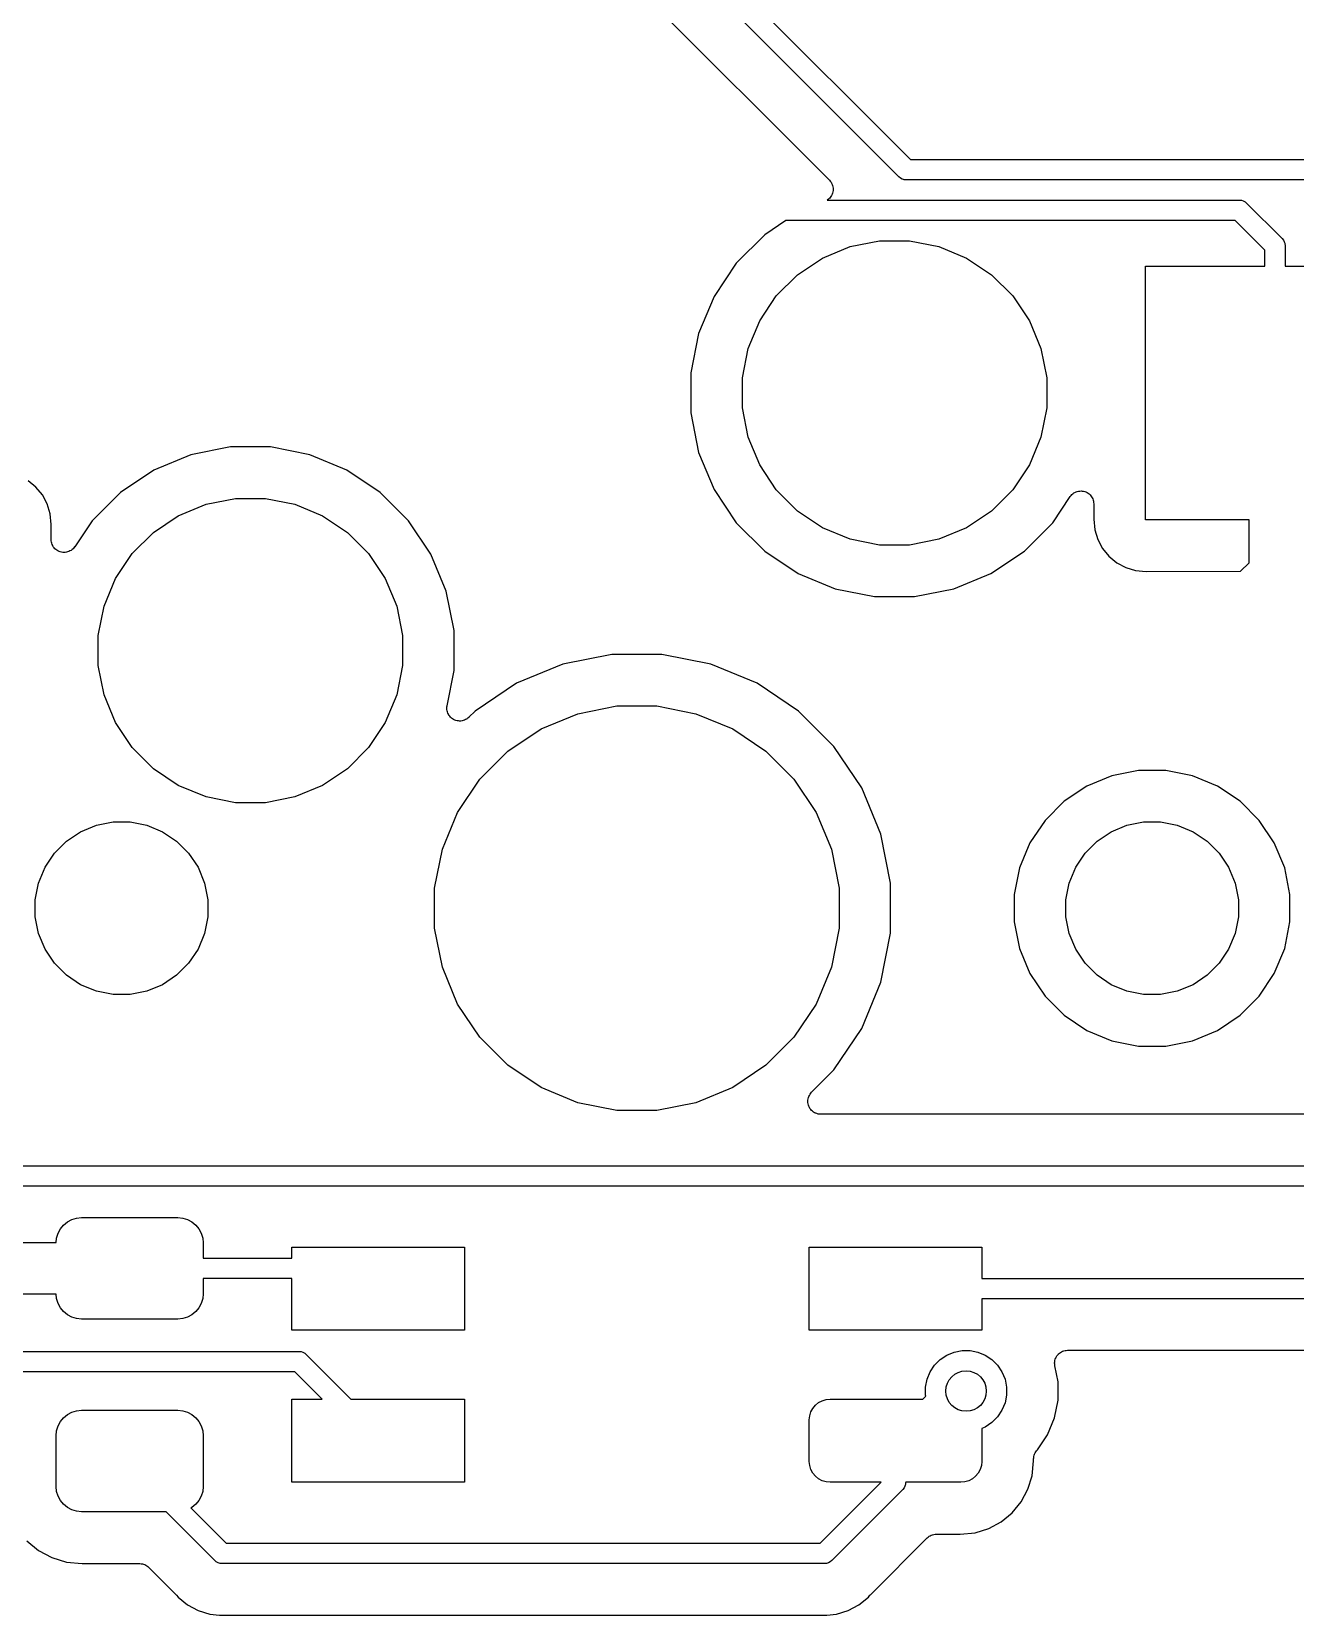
# Model space of a CAD drawing. Extents: x 2.15 to 10.02, y -5.18 to -1.32.
# Drawn here: x 5.997 to 6.487, y -3.753 to -3.139 of the extents above; entities that cross this region are included whole.
import ezdxf

# ---------------------------------------------------------------- set-up
doc = ezdxf.new("R2010")
doc.units = 0
doc.header["$MEASUREMENT"] = 0
doc.layers.add('BLACK', color=7, linetype='CONTINUOUS')

msp = doc.modelspace()

# ---------------------------------------------------------------- linework, layer by layer
at = {"layer": 'BLACK', "linetype": 'CONTINUOUS'}
for p, q in [((6.02776, -2.87809), (6.33785, -3.18819)), ((6.3333, -3.19477), (6.02219, -2.88366)), ((6.01753, -2.90729), (6.30641, -3.19616)), ((6.33785, -3.18819), (6.65532, -3.18819)), ((6.30641, -3.19616), (6.30644, -3.19619)), ((6.30644, -3.19619), (6.30644, -3.19619)), ((6.30644, -3.19619), (6.30644, -3.19619)), ((6.30644, -3.19619), (6.30645, -3.19621)), ((6.30645, -3.19621), (6.30675, -3.19658)), ((6.33342, -3.19492), (6.3333, -3.19477)), ((6.33402, -3.19541), (6.33342, -3.19492)), ((6.33471, -3.19578), (6.33402, -3.19541)), ((6.33522, -3.19594), (6.33471, -3.19578)), ((6.33545, -3.19601), (6.33522, -3.19594)), ((6.33552, -3.19601), (6.33545, -3.19601)), ((6.33603, -3.19606), (6.33552, -3.19601)), ((6.33622, -3.19608), (6.33603, -3.19606)), ((6.33603, -3.19606), (6.33603, -3.19606)), ((6.33641, -3.19606), (6.33622, -3.19608)), ((6.65388, -3.19606), (6.33641, -3.19606)), ((6.30675, -3.19658), (6.30705, -3.19695)), ((6.30725, -3.20206), (6.30702, -3.20249)), ((6.30705, -3.19695), (6.30706, -3.19697)), ((6.30706, -3.19697), (6.30706, -3.19698)), ((6.30706, -3.19698), (6.30728, -3.19739)), ((6.30747, -3.20165), (6.30725, -3.20206)), ((6.30728, -3.19739), (6.3075, -3.19782)), ((6.30748, -3.20164), (6.30747, -3.20165)), ((6.30762, -3.20117), (6.30748, -3.20163)), ((6.30748, -3.20163), (6.30748, -3.20164)), ((6.3075, -3.19782), (6.30751, -3.19783)), ((6.30751, -3.19783), (6.30751, -3.19784)), ((6.30751, -3.19784), (6.30764, -3.19829)), ((6.30776, -3.20072), (6.30762, -3.20117)), ((6.30764, -3.19829), (6.30778, -3.19875)), ((6.30777, -3.20071), (6.30776, -3.20072)), ((6.30782, -3.20021), (6.30777, -3.2007)), ((6.30777, -3.2007), (6.30777, -3.20071)), ((6.30778, -3.19875), (6.30778, -3.19877)), ((6.30778, -3.19877), (6.30778, -3.19878)), ((6.30778, -3.19878), (6.30783, -3.19924)), ((6.30787, -3.19975), (6.30782, -3.20021)), ((6.30783, -3.19924), (6.30787, -3.19972)), ((6.30787, -3.19972), (6.30787, -3.19974)), ((6.30787, -3.19974), (6.30787, -3.19975)), ((6.30562, -3.20387), (6.3055, -3.20394)), ((6.3055, -3.20394), (6.46536, -3.20394)), ((6.30563, -3.20386), (6.30562, -3.20387)), ((6.30564, -3.20386), (6.30563, -3.20386)), ((6.30602, -3.20355), (6.30564, -3.20386)), ((6.30638, -3.20326), (6.30602, -3.20355)), ((6.30639, -3.20325), (6.30638, -3.20326)), ((6.3064, -3.20324), (6.30639, -3.20325)), ((6.30671, -3.20287), (6.3064, -3.20324)), ((6.30701, -3.20251), (6.30671, -3.20287)), ((6.30702, -3.20249), (6.30701, -3.2025)), ((6.30701, -3.2025), (6.30701, -3.20251)), ((6.46536, -3.20394), (6.46555, -3.20392)), ((6.46555, -3.20392), (6.46574, -3.20394)), ((6.46574, -3.20394), (6.46574, -3.20394)), ((6.46574, -3.20394), (6.46632, -3.20399)), ((6.46632, -3.20399), (6.46707, -3.20422)), ((6.46707, -3.20422), (6.46775, -3.20458)), ((6.46775, -3.20458), (6.46835, -3.20508)), ((6.46835, -3.20508), (6.46847, -3.20523)), ((6.46847, -3.20523), (6.48198, -3.21873)), ((6.28956, -3.21181), (6.2813, -3.21733)), ((6.46392, -3.21181), (6.28956, -3.21181)), ((6.47539, -3.22328), (6.46392, -3.21181)), ((6.2813, -3.21733), (6.27029, -3.22835)), ((6.31447, -3.22195), (6.32588, -3.21969)), ((6.32588, -3.21969), (6.33751, -3.21969)), ((6.33751, -3.21969), (6.34892, -3.22195)), ((6.48198, -3.21873), (6.48213, -3.21886)), ((6.48213, -3.21886), (6.48262, -3.21946)), ((6.48262, -3.21946), (6.48299, -3.22014)), ((6.48299, -3.22014), (6.48313, -3.22061)), ((6.48313, -3.22061), (6.4832, -3.22084)), ((6.29405, -3.23287), (6.30372, -3.22641)), ((6.30372, -3.22641), (6.31447, -3.22195)), ((6.34892, -3.22195), (6.35967, -3.22641)), ((6.35967, -3.22641), (6.36934, -3.23287)), ((6.47539, -3.22953), (6.47539, -3.22328)), ((6.4832, -3.22084), (6.48321, -3.22088)), ((6.48321, -3.22088), (6.48327, -3.22146)), ((6.48327, -3.22146), (6.48327, -3.22146)), ((6.48327, -3.22146), (6.48329, -3.22165)), ((6.48329, -3.22165), (6.48327, -3.22185)), ((6.48327, -3.22185), (6.48327, -3.22953)), ((6.27029, -3.22835), (6.26164, -3.24129)), ((6.28582, -3.24109), (6.29405, -3.23287)), ((6.36934, -3.23287), (6.37756, -3.24109)), ((6.42913, -3.32795), (6.42913, -3.22953)), ((6.42913, -3.22953), (6.47539, -3.22953)), ((6.48327, -3.22953), (6.52953, -3.22953)), ((6.26164, -3.24129), (6.25568, -3.25568)), ((6.27936, -3.25077), (6.28582, -3.24109)), ((6.37756, -3.24109), (6.38403, -3.25077)), ((6.27491, -3.26151), (6.27936, -3.25077)), ((6.38403, -3.25077), (6.38848, -3.26151)), ((6.25568, -3.25568), (6.25264, -3.27095)), ((6.27264, -3.27292), (6.27491, -3.26151)), ((6.38848, -3.26151), (6.39075, -3.27292)), ((6.25264, -3.27095), (6.25264, -3.28653)), ((6.27264, -3.28456), (6.27264, -3.27292)), ((6.39075, -3.27292), (6.39075, -3.28456)), ((6.25264, -3.28653), (6.25568, -3.3018)), ((6.27491, -3.29597), (6.27264, -3.28456)), ((6.39075, -3.28456), (6.38848, -3.29597)), ((6.07391, -3.29969), (6.05863, -3.30272)), ((6.08948, -3.29969), (6.07391, -3.29969)), ((6.10475, -3.30272), (6.08948, -3.29969)), ((6.27936, -3.30671), (6.27491, -3.29597)), ((6.38848, -3.29597), (6.38403, -3.30671)), ((6.05863, -3.30272), (6.04425, -3.30868)), ((6.11914, -3.30868), (6.10475, -3.30272)), ((6.25568, -3.3018), (6.26164, -3.31619)), ((6.28582, -3.31639), (6.27936, -3.30671)), ((6.38403, -3.30671), (6.37756, -3.31639)), ((5.99846, -3.31532), (5.99542, -3.31282)), ((6.04425, -3.30868), (6.0313, -3.31733)), ((6.13209, -3.31733), (6.11914, -3.30868)), ((6.00096, -3.31836), (5.99846, -3.31532)), ((6.00282, -3.32184), (6.00096, -3.31836)), ((6.0313, -3.31733), (6.02029, -3.32835)), ((6.1431, -3.32835), (6.13209, -3.31733)), ((6.26164, -3.31619), (6.27029, -3.32913)), ((6.29405, -3.32461), (6.28582, -3.31639)), ((6.37756, -3.31639), (6.36934, -3.32461)), ((6.3931, -3.32913), (6.39988, -3.31899)), ((6.39988, -3.31899), (6.39991, -3.31894)), ((6.39991, -3.31894), (6.39992, -3.31893)), ((6.39992, -3.31893), (6.40023, -3.31856)), ((6.39992, -3.31893), (6.39992, -3.31893)), ((6.40023, -3.31856), (6.40054, -3.31819)), ((6.40054, -3.31819), (6.40054, -3.31819)), ((6.40054, -3.31819), (6.40055, -3.31819)), ((6.40055, -3.31819), (6.40095, -3.31787)), ((6.40095, -3.31787), (6.40131, -3.31758)), ((6.40131, -3.31758), (6.40173, -3.31736)), ((6.40131, -3.31758), (6.40131, -3.31758)), ((6.40131, -3.31758), (6.40131, -3.31758)), ((6.40173, -3.31736), (6.40217, -3.31713)), ((6.40217, -3.31713), (6.40262, -3.317)), ((6.40217, -3.31713), (6.40217, -3.31713)), ((6.40217, -3.31713), (6.40217, -3.31713)), ((6.40262, -3.317), (6.40311, -3.31686)), ((6.40311, -3.31686), (6.40358, -3.31682)), ((6.40311, -3.31686), (6.40311, -3.31686)), ((6.40311, -3.31686), (6.40311, -3.31686)), ((6.40358, -3.31682), (6.40408, -3.31677)), ((6.40408, -3.31677), (6.40408, -3.31677)), ((6.40408, -3.31677), (6.40408, -3.31677)), ((6.40408, -3.31677), (6.40455, -3.31682)), ((6.40455, -3.31682), (6.40505, -3.31688)), ((6.40505, -3.31688), (6.40505, -3.31688)), ((6.40505, -3.31688), (6.40505, -3.31688)), ((6.40505, -3.31688), (6.40555, -3.31703)), ((6.40555, -3.31703), (6.40598, -3.31717)), ((6.40598, -3.31717), (6.40598, -3.31717)), ((6.40598, -3.31717), (6.40598, -3.31717)), ((6.40598, -3.31717), (6.40643, -3.31741)), ((6.40643, -3.31741), (6.40684, -3.31763)), ((6.40684, -3.31763), (6.40684, -3.31763)), ((6.40684, -3.31763), (6.40684, -3.31764)), ((6.40684, -3.31764), (6.40723, -3.31796)), ((6.40723, -3.31796), (6.40759, -3.31826)), ((6.40759, -3.31826), (6.40759, -3.31826)), ((6.40759, -3.31826), (6.40759, -3.31826)), ((6.40759, -3.31826), (6.40788, -3.31862)), ((6.40788, -3.31862), (6.4082, -3.31902)), ((6.4082, -3.31902), (6.40821, -3.31902)), ((6.40821, -3.31902), (6.40821, -3.31902)), ((6.40821, -3.31902), (6.40842, -3.31941)), ((6.00396, -3.32561), (6.00282, -3.32184)), ((6.05372, -3.32641), (6.06447, -3.32195)), ((6.06447, -3.32195), (6.07588, -3.31969)), ((6.07588, -3.31969), (6.08751, -3.31969)), ((6.08751, -3.31969), (6.09892, -3.32195)), ((6.09892, -3.32195), (6.10967, -3.32641)), ((6.30372, -3.33107), (6.29405, -3.32461)), ((6.36934, -3.32461), (6.35967, -3.33107)), ((6.40842, -3.31941), (6.40866, -3.31988)), ((6.40866, -3.31988), (6.40866, -3.31988)), ((6.40866, -3.31988), (6.40866, -3.31988)), ((6.40866, -3.31988), (6.4088, -3.32035)), ((6.4088, -3.32035), (6.40894, -3.32081)), ((6.40894, -3.32081), (6.40894, -3.32081)), ((6.40894, -3.32081), (6.40894, -3.32082)), ((6.40894, -3.32082), (6.40898, -3.32127)), ((6.40898, -3.32127), (6.40903, -3.32178)), ((6.40903, -3.32179), (6.40901, -3.32771)), ((6.40903, -3.32178), (6.40903, -3.32179)), ((6.40903, -3.32179), (6.40903, -3.32179)), ((6.00437, -3.32977), (6.00396, -3.32561)), ((6.00437, -3.33568), (6.00437, -3.32977)), ((6.02029, -3.32835), (6.01353, -3.33846)), ((6.04405, -3.33287), (6.05372, -3.32641)), ((6.10967, -3.32641), (6.11934, -3.33287)), ((6.15175, -3.34129), (6.1431, -3.32835)), ((6.27029, -3.32913), (6.2813, -3.34015)), ((6.31447, -3.33553), (6.30372, -3.33107)), ((6.35967, -3.33107), (6.34892, -3.33553)), ((6.38209, -3.34015), (6.3931, -3.32913)), ((6.40901, -3.32771), (6.40942, -3.33187)), ((6.46933, -3.32795), (6.42913, -3.32795)), ((6.46933, -3.34463), (6.46933, -3.32795)), ((6.00442, -3.33616), (6.00437, -3.33568)), ((6.00447, -3.33664), (6.00442, -3.33616)), ((6.00447, -3.33665), (6.00447, -3.33664)), ((6.00447, -3.33664), (6.00447, -3.33664)), ((6.00461, -3.33711), (6.00447, -3.33665)), ((6.00475, -3.33757), (6.00461, -3.33711)), ((6.00475, -3.33758), (6.00475, -3.33757)), ((6.00498, -3.33801), (6.00475, -3.33758)), ((6.00475, -3.33758), (6.00475, -3.33758)), ((6.03582, -3.34109), (6.04405, -3.33287)), ((6.11934, -3.33287), (6.12756, -3.34109)), ((6.32588, -3.3378), (6.31447, -3.33553)), ((6.34892, -3.33553), (6.33751, -3.3378)), ((6.40942, -3.33187), (6.41057, -3.33564)), ((6.41057, -3.33564), (6.41242, -3.33912)), ((6.0052, -3.33844), (6.00498, -3.33801)), ((6.00521, -3.33844), (6.0052, -3.33844)), ((6.00521, -3.33845), (6.00521, -3.33844)), ((6.00552, -3.33882), (6.00521, -3.33845)), ((6.00582, -3.33919), (6.00552, -3.33882)), ((6.00582, -3.3392), (6.00582, -3.33919)), ((6.00583, -3.3392), (6.00582, -3.3392)), ((6.0062, -3.33951), (6.00583, -3.3392)), ((6.00657, -3.33982), (6.0062, -3.33951)), ((6.00658, -3.33982), (6.00657, -3.33982)), ((6.00657, -3.33982), (6.00657, -3.33982)), ((6.007, -3.34006), (6.00658, -3.33982)), ((6.00742, -3.34028), (6.007, -3.34006)), ((6.00743, -3.34029), (6.00742, -3.34028)), ((6.00744, -3.34029), (6.00743, -3.34029)), ((6.00791, -3.34043), (6.00744, -3.34029)), ((6.00835, -3.34057), (6.00791, -3.34043)), ((6.00836, -3.34058), (6.00835, -3.34057)), ((6.00837, -3.34058), (6.00836, -3.34058)), ((6.00885, -3.34063), (6.00837, -3.34058)), ((6.00932, -3.34068), (6.00885, -3.34063)), ((6.00933, -3.34068), (6.00932, -3.34068)), ((6.00934, -3.34068), (6.00933, -3.34068)), ((6.00982, -3.34064), (6.00934, -3.34068)), ((6.0103, -3.34059), (6.00982, -3.34064)), ((6.01031, -3.34059), (6.0103, -3.34059)), ((6.0103, -3.34059), (6.0103, -3.34059)), ((6.01077, -3.34045), (6.01031, -3.34059)), ((6.01123, -3.34032), (6.01077, -3.34045)), ((6.01124, -3.34032), (6.01123, -3.34032)), ((6.01125, -3.34032), (6.01124, -3.34032)), ((6.01167, -3.34009), (6.01125, -3.34032)), ((6.0121, -3.33987), (6.01167, -3.34009)), ((6.01211, -3.33986), (6.0121, -3.33987)), ((6.0121, -3.33987), (6.0121, -3.33987)), ((6.01248, -3.33957), (6.01211, -3.33986)), ((6.01286, -3.33926), (6.01248, -3.33957)), ((6.01287, -3.33926), (6.01286, -3.33926)), ((6.01317, -3.33889), (6.01287, -3.33925)), ((6.01287, -3.33925), (6.01287, -3.33926)), ((6.01349, -3.33852), (6.01317, -3.33889)), ((6.0135, -3.3385), (6.01349, -3.33852)), ((6.01353, -3.33846), (6.0135, -3.3385)), ((6.0135, -3.3385), (6.0135, -3.3385)), ((6.0135, -3.3385), (6.0135, -3.3385)), ((6.02936, -3.35077), (6.03582, -3.34109)), ((6.12756, -3.34109), (6.13403, -3.35077)), ((6.15771, -3.35568), (6.15175, -3.34129)), ((6.2813, -3.34015), (6.29425, -3.3488)), ((6.33751, -3.3378), (6.32588, -3.3378)), ((6.36914, -3.3488), (6.38209, -3.34015)), ((6.41242, -3.33912), (6.41492, -3.34216)), ((6.41492, -3.34216), (6.41797, -3.34466)), ((6.29425, -3.3488), (6.30863, -3.35476)), ((6.35475, -3.35476), (6.36914, -3.3488)), ((6.41797, -3.34466), (6.42144, -3.34652)), ((6.42144, -3.34652), (6.42521, -3.34766)), ((6.42521, -3.34766), (6.42937, -3.34807)), ((6.42937, -3.34807), (6.466, -3.34796)), ((6.466, -3.34796), (6.46933, -3.34463)), ((6.02491, -3.36151), (6.02936, -3.35077)), ((6.13403, -3.35077), (6.13848, -3.36151)), ((6.16075, -3.37095), (6.15771, -3.35568)), ((6.30863, -3.35476), (6.32391, -3.3578)), ((6.33948, -3.3578), (6.35475, -3.35476)), ((6.02264, -3.37292), (6.02491, -3.36151)), ((6.13848, -3.36151), (6.14075, -3.37292)), ((6.32391, -3.3578), (6.33948, -3.3578)), ((6.02264, -3.38456), (6.02264, -3.37292)), ((6.14075, -3.37292), (6.14075, -3.38456)), ((6.16075, -3.38653), (6.16075, -3.37095)), ((6.22199, -3.38024), (6.20296, -3.38403)), ((6.24139, -3.38024), (6.22199, -3.38024)), ((6.26042, -3.38403), (6.24139, -3.38024)), ((6.02491, -3.39597), (6.02264, -3.38456)), ((6.14075, -3.38456), (6.13848, -3.39597)), ((6.15804, -3.40014), (6.16075, -3.38653)), ((6.20296, -3.38403), (6.18504, -3.39145)), ((6.27835, -3.39145), (6.26042, -3.38403)), ((6.18504, -3.39145), (6.1689, -3.40223)), ((6.29448, -3.40223), (6.27835, -3.39145)), ((6.02936, -3.40671), (6.02491, -3.39597)), ((6.13848, -3.39597), (6.13403, -3.40671)), ((6.15794, -3.4011), (6.15799, -3.40062)), ((6.15794, -3.40111), (6.15794, -3.4011)), ((6.15799, -3.40159), (6.15794, -3.40111)), ((6.15794, -3.40111), (6.15794, -3.40111)), ((6.15799, -3.40062), (6.15804, -3.40014)), ((6.15804, -3.40207), (6.15799, -3.40159)), ((6.15804, -3.40208), (6.15804, -3.40207)), ((6.15804, -3.40209), (6.15804, -3.40208)), ((6.15818, -3.40255), (6.15804, -3.40209)), ((6.15831, -3.40301), (6.15818, -3.40255)), ((6.15832, -3.40301), (6.15831, -3.40301)), ((6.15832, -3.40302), (6.15832, -3.40301)), ((6.15855, -3.40345), (6.15832, -3.40302)), ((6.15877, -3.40387), (6.15855, -3.40345)), ((6.15877, -3.40388), (6.15877, -3.40387)), ((6.15878, -3.40388), (6.15877, -3.40388)), ((6.15908, -3.40425), (6.15878, -3.40388)), ((6.15938, -3.40463), (6.15908, -3.40425)), ((6.15939, -3.40463), (6.15938, -3.40463)), ((6.15939, -3.40464), (6.15939, -3.40463)), ((6.15976, -3.40494), (6.15939, -3.40464)), ((6.16013, -3.40525), (6.15976, -3.40494)), ((6.16605, -3.405), (6.16568, -3.4053)), ((6.16643, -3.4047), (6.16605, -3.405)), ((6.16644, -3.40469), (6.16643, -3.4047)), ((6.16648, -3.40465), (6.16644, -3.40469)), ((6.16644, -3.40469), (6.16644, -3.40469)), ((6.16644, -3.40469), (6.16644, -3.40469)), ((6.1689, -3.40223), (6.16648, -3.40465)), ((6.19451, -3.40917), (6.2088, -3.40326)), ((6.2088, -3.40326), (6.22396, -3.40024)), ((6.22396, -3.40024), (6.23942, -3.40024)), ((6.23942, -3.40024), (6.25459, -3.40326)), ((6.25459, -3.40326), (6.26888, -3.40917)), ((6.3082, -3.41595), (6.29448, -3.40223)), ((6.03582, -3.41639), (6.02936, -3.40671)), ((6.13403, -3.40671), (6.12756, -3.41639)), ((6.16014, -3.40526), (6.16013, -3.40525)), ((6.16057, -3.40549), (6.16014, -3.40526)), ((6.16014, -3.40526), (6.16014, -3.40526)), ((6.16099, -3.40572), (6.16057, -3.40549)), ((6.161, -3.40572), (6.16099, -3.40572)), ((6.161, -3.40573), (6.161, -3.40572)), ((6.16147, -3.40587), (6.161, -3.40573)), ((6.16192, -3.40601), (6.16147, -3.40587)), ((6.16193, -3.40601), (6.16192, -3.40601)), ((6.16193, -3.40602), (6.16193, -3.40601)), ((6.16242, -3.40607), (6.16193, -3.40602)), ((6.16289, -3.40612), (6.16242, -3.40607)), ((6.1629, -3.40612), (6.16289, -3.40612)), ((6.16338, -3.40608), (6.1629, -3.40612)), ((6.1629, -3.40612), (6.1629, -3.40612)), ((6.16386, -3.40603), (6.16338, -3.40608)), ((6.16387, -3.40603), (6.16386, -3.40603)), ((6.16388, -3.40603), (6.16387, -3.40603)), ((6.16434, -3.40589), (6.16388, -3.40603)), ((6.1648, -3.40576), (6.16434, -3.40589)), ((6.16481, -3.40576), (6.1648, -3.40576)), ((6.16524, -3.40553), (6.16481, -3.40576)), ((6.16481, -3.40576), (6.16481, -3.40576)), ((6.16567, -3.40531), (6.16524, -3.40553)), ((6.16568, -3.4053), (6.16567, -3.40531)), ((6.16567, -3.40531), (6.16567, -3.40531)), ((6.18165, -3.41777), (6.19451, -3.40917)), ((6.26888, -3.40917), (6.28173, -3.41777)), ((6.04405, -3.42461), (6.03582, -3.41639)), ((6.12756, -3.41639), (6.11934, -3.42461)), ((6.31898, -3.43208), (6.3082, -3.41595)), ((6.17072, -3.4287), (6.18165, -3.41777)), ((6.28173, -3.41777), (6.29267, -3.4287)), ((6.05372, -3.43107), (6.04405, -3.42461)), ((6.11934, -3.42461), (6.10967, -3.43107)), ((6.16213, -3.44156), (6.17072, -3.4287)), ((6.29267, -3.4287), (6.30126, -3.44156)), ((6.41609, -3.4273), (6.40635, -3.43133)), ((6.42642, -3.42524), (6.41609, -3.4273)), ((6.43696, -3.42524), (6.42642, -3.42524)), ((6.4473, -3.4273), (6.43696, -3.42524)), ((6.45703, -3.43133), (6.4473, -3.4273)), ((6.06447, -3.43553), (6.05372, -3.43107)), ((6.07588, -3.4378), (6.06447, -3.43553)), ((6.09892, -3.43553), (6.08751, -3.4378)), ((6.10967, -3.43107), (6.09892, -3.43553)), ((6.32641, -3.45001), (6.31898, -3.43208)), ((6.40635, -3.43133), (6.39759, -3.43718)), ((6.4658, -3.43718), (6.45703, -3.43133)), ((6.08751, -3.4378), (6.07588, -3.4378)), ((6.15621, -3.45584), (6.16213, -3.44156)), ((6.30126, -3.44156), (6.30718, -3.45584)), ((6.39759, -3.43718), (6.39014, -3.44464)), ((6.47325, -3.44464), (6.4658, -3.43718)), ((6.01582, -3.44905), (6.02192, -3.44653)), ((6.02192, -3.44653), (6.02839, -3.44524)), ((6.02839, -3.44524), (6.03499, -3.44524)), ((6.03499, -3.44524), (6.04146, -3.44653)), ((6.04146, -3.44653), (6.04756, -3.44905)), ((6.39014, -3.44464), (6.38428, -3.4534)), ((6.41582, -3.44905), (6.42192, -3.44653)), ((6.42192, -3.44653), (6.42839, -3.44524)), ((6.42839, -3.44524), (6.43499, -3.44524)), ((6.43499, -3.44524), (6.44146, -3.44653)), ((6.44146, -3.44653), (6.44756, -3.44905)), ((6.4791, -3.4534), (6.47325, -3.44464)), ((6.00567, -3.45739), (6.01034, -3.45272)), ((6.01034, -3.45272), (6.01582, -3.44905)), ((6.04756, -3.44905), (6.05305, -3.45272)), ((6.05305, -3.45272), (6.05771, -3.45739)), ((6.33019, -3.46904), (6.32641, -3.45001)), ((6.38428, -3.4534), (6.38025, -3.46313)), ((6.40567, -3.45739), (6.41034, -3.45272)), ((6.41034, -3.45272), (6.41582, -3.44905)), ((6.44756, -3.44905), (6.45305, -3.45272)), ((6.45305, -3.45272), (6.45771, -3.45739)), ((6.48314, -3.46313), (6.4791, -3.4534)), ((6.00201, -3.46287), (6.00567, -3.45739)), ((6.05771, -3.45739), (6.06138, -3.46287)), ((6.15319, -3.47101), (6.15621, -3.45584)), ((6.30718, -3.45584), (6.31019, -3.47101)), ((6.40201, -3.46287), (6.40567, -3.45739)), ((6.45771, -3.45739), (6.46138, -3.46287)), ((5.99948, -3.46897), (6.00201, -3.46287)), ((6.06138, -3.46287), (6.06391, -3.46897)), ((6.38025, -3.46313), (6.37819, -3.47347)), ((6.39948, -3.46897), (6.40201, -3.46287)), ((6.46138, -3.46287), (6.46391, -3.46897)), ((6.48519, -3.47347), (6.48314, -3.46313)), ((5.99819, -3.47544), (5.99948, -3.46897)), ((6.06391, -3.46897), (6.06519, -3.47544)), ((6.15319, -3.48647), (6.15319, -3.47101)), ((6.31019, -3.47101), (6.31019, -3.48647)), ((6.33019, -3.48844), (6.33019, -3.46904)), ((6.39819, -3.47544), (6.39948, -3.46897)), ((6.46391, -3.46897), (6.46519, -3.47544)), ((5.99819, -3.48204), (5.99819, -3.47544)), ((6.06519, -3.47544), (6.06519, -3.48204)), ((6.37819, -3.47347), (6.37819, -3.48401)), ((6.39819, -3.48204), (6.39819, -3.47544)), ((6.46519, -3.47544), (6.46519, -3.48204)), ((6.48519, -3.48401), (6.48519, -3.47347)), ((5.99948, -3.48851), (5.99819, -3.48204)), ((6.06519, -3.48204), (6.06391, -3.48851)), ((6.37819, -3.48401), (6.38025, -3.49435)), ((6.39948, -3.48851), (6.39819, -3.48204)), ((6.46519, -3.48204), (6.46391, -3.48851)), ((6.48314, -3.49435), (6.48519, -3.48401)), ((6.00201, -3.49461), (5.99948, -3.48851)), ((6.06391, -3.48851), (6.06138, -3.49461)), ((6.15621, -3.50164), (6.15319, -3.48647)), ((6.31019, -3.48647), (6.30718, -3.50164)), ((6.32641, -3.50747), (6.33019, -3.48844)), ((6.40201, -3.49461), (6.39948, -3.48851)), ((6.46391, -3.48851), (6.46138, -3.49461)), ((6.00567, -3.5001), (6.00201, -3.49461)), ((6.06138, -3.49461), (6.05771, -3.5001)), ((6.38025, -3.49435), (6.38428, -3.50408)), ((6.40567, -3.5001), (6.40201, -3.49461)), ((6.46138, -3.49461), (6.45771, -3.5001)), ((6.4791, -3.50408), (6.48314, -3.49435)), ((6.01034, -3.50476), (6.00567, -3.5001)), ((6.05771, -3.5001), (6.05305, -3.50476)), ((6.16213, -3.51592), (6.15621, -3.50164)), ((6.30718, -3.50164), (6.30126, -3.51592)), ((6.41034, -3.50476), (6.40567, -3.5001)), ((6.45771, -3.5001), (6.45305, -3.50476)), ((6.01582, -3.50843), (6.01034, -3.50476)), ((6.02192, -3.51095), (6.01582, -3.50843)), ((6.04756, -3.50843), (6.04146, -3.51095)), ((6.05305, -3.50476), (6.04756, -3.50843)), ((6.31898, -3.5254), (6.32641, -3.50747)), ((6.38428, -3.50408), (6.39014, -3.51284)), ((6.41582, -3.50843), (6.41034, -3.50476)), ((6.42192, -3.51095), (6.41582, -3.50843)), ((6.44756, -3.50843), (6.44146, -3.51095)), ((6.45305, -3.50476), (6.44756, -3.50843)), ((6.47325, -3.51284), (6.4791, -3.50408)), ((6.02839, -3.51224), (6.02192, -3.51095)), ((6.03499, -3.51224), (6.02839, -3.51224)), ((6.04146, -3.51095), (6.03499, -3.51224)), ((6.39014, -3.51284), (6.39759, -3.5203)), ((6.42839, -3.51224), (6.42192, -3.51095)), ((6.43499, -3.51224), (6.42839, -3.51224)), ((6.44146, -3.51095), (6.43499, -3.51224)), ((6.4658, -3.5203), (6.47325, -3.51284)), ((6.17072, -3.52878), (6.16213, -3.51592)), ((6.30126, -3.51592), (6.29267, -3.52878)), ((6.39759, -3.5203), (6.40635, -3.52615)), ((6.45703, -3.52615), (6.4658, -3.5203)), ((6.3082, -3.54153), (6.31898, -3.5254)), ((6.40635, -3.52615), (6.41609, -3.53018)), ((6.4473, -3.53018), (6.45703, -3.52615)), ((6.18165, -3.53972), (6.17072, -3.52878)), ((6.29267, -3.52878), (6.28173, -3.53972)), ((6.41609, -3.53018), (6.42642, -3.53224)), ((6.42642, -3.53224), (6.43696, -3.53224)), ((6.43696, -3.53224), (6.4473, -3.53018)), ((6.19451, -3.54831), (6.18165, -3.53972)), ((6.28173, -3.53972), (6.26888, -3.54831)), ((6.29953, -3.5502), (6.3082, -3.54153)), ((6.2088, -3.55422), (6.19451, -3.54831)), ((6.26888, -3.54831), (6.25459, -3.55422)), ((6.29817, -3.55273), (6.29831, -3.55227)), ((6.29817, -3.55274), (6.29817, -3.55273)), ((6.29831, -3.55227), (6.29845, -3.55182)), ((6.29845, -3.55181), (6.29846, -3.5518)), ((6.29845, -3.55182), (6.29845, -3.55181)), ((6.29846, -3.5518), (6.29869, -3.55137)), ((6.29869, -3.55137), (6.29891, -3.55096)), ((6.29891, -3.55096), (6.29892, -3.55095)), ((6.29892, -3.55094), (6.29922, -3.55058)), ((6.29892, -3.55095), (6.29892, -3.55094)), ((6.29922, -3.55058), (6.29953, -3.5502)), ((6.22396, -3.55724), (6.2088, -3.55422)), ((6.23942, -3.55724), (6.22396, -3.55724)), ((6.25459, -3.55422), (6.23942, -3.55724)), ((6.29806, -3.5537), (6.29811, -3.55323)), ((6.29807, -3.55371), (6.29806, -3.5537)), ((6.29806, -3.55372), (6.29807, -3.55371)), ((6.29811, -3.5542), (6.29806, -3.55372)), ((6.29811, -3.55323), (6.29816, -3.55275)), ((6.29815, -3.55468), (6.29811, -3.5542)), ((6.29816, -3.55469), (6.29815, -3.55468)), ((6.29816, -3.55275), (6.29817, -3.55274)), ((6.29829, -3.55515), (6.29816, -3.55469)), ((6.29816, -3.55469), (6.29816, -3.55469)), ((6.29843, -3.55561), (6.29829, -3.55515)), ((6.29843, -3.55562), (6.29843, -3.55561)), ((6.29844, -3.55563), (6.29843, -3.55562)), ((6.29866, -3.55605), (6.29844, -3.55563)), ((6.29888, -3.55648), (6.29866, -3.55605)), ((6.29889, -3.55648), (6.29888, -3.55648)), ((6.29889, -3.55649), (6.29889, -3.55648)), ((6.29919, -3.55687), (6.29889, -3.55649)), ((6.29949, -3.55724), (6.29919, -3.55687)), ((6.2995, -3.55724), (6.29949, -3.55724)), ((6.2995, -3.55725), (6.2995, -3.55724)), ((6.29988, -3.55756), (6.2995, -3.55725)), ((6.30024, -3.55787), (6.29988, -3.55756)), ((6.30025, -3.55787), (6.30024, -3.55787)), ((6.30025, -3.55788), (6.30025, -3.55787)), ((6.30068, -3.55811), (6.30025, -3.55788)), ((6.30109, -3.55834), (6.30068, -3.55811)), ((6.3011, -3.55834), (6.30109, -3.55834)), ((6.30111, -3.55834), (6.3011, -3.55834)), ((6.30157, -3.55848), (6.30111, -3.55834)), ((6.30202, -3.55863), (6.30157, -3.55848)), ((6.30203, -3.55863), (6.30202, -3.55863)), ((6.30204, -3.55863), (6.30203, -3.55863)), ((6.30251, -3.55869), (6.30204, -3.55863)), ((6.30299, -3.55874), (6.30251, -3.55869)), ((6.30301, -3.55874), (6.30299, -3.55874)), ((6.30306, -3.55874), (6.30301, -3.55874)), ((6.30301, -3.55874), (6.30301, -3.55874)), ((6.30301, -3.55874), (6.30301, -3.55874)), ((6.57227, -3.55874), (6.30306, -3.55874)), ((5.65334, -3.57874), (6.58262, -3.57874)), ((6.58406, -3.58661), (5.65478, -3.58661)), ((6.00796, -3.60319), (6.00918, -3.6017)), ((6.00918, -3.6017), (6.01067, -3.60048)), ((6.01067, -3.60048), (6.01238, -3.59957)), ((6.01238, -3.59957), (6.01422, -3.59901)), ((6.01422, -3.59901), (6.01614, -3.59882)), ((6.01614, -3.59882), (6.05354, -3.59882)), ((6.05354, -3.59882), (6.05546, -3.59901)), ((6.05546, -3.59901), (6.05731, -3.59957)), ((6.05731, -3.59957), (6.05901, -3.60048)), ((6.05901, -3.60048), (6.0605, -3.6017)), ((6.0605, -3.6017), (6.06173, -3.60319)), ((6.00631, -3.6085), (6.00649, -3.60674)), ((6.00649, -3.60674), (6.00705, -3.60489)), ((6.00705, -3.60489), (6.00796, -3.60319)), ((6.06173, -3.60319), (6.06264, -3.60489)), ((6.06264, -3.60489), (6.0632, -3.60674)), ((6.0632, -3.60674), (6.06339, -3.60866)), ((5.98962, -3.6085), (6.00631, -3.6085)), ((6.06339, -3.60866), (6.06339, -3.61457)), ((6.09783, -3.61457), (6.09783, -3.61024)), ((6.09783, -3.61024), (6.16476, -3.61024)), ((6.16476, -3.61024), (6.16476, -3.64252)), ((6.29862, -3.64252), (6.29862, -3.61024)), ((6.29862, -3.61024), (6.36555, -3.61024)), ((6.36555, -3.61024), (6.36555, -3.62244)), ((6.06339, -3.61457), (6.09783, -3.61457)), ((6.09783, -3.62244), (6.06339, -3.62244)), ((6.06339, -3.62244), (6.06339, -3.62835)), ((6.09783, -3.64252), (6.09783, -3.62244)), ((6.36555, -3.62244), (6.63758, -3.62244)), ((6.00631, -3.6285), (5.98962, -3.6285)), ((6.00649, -3.63027), (6.00631, -3.6285)), ((6.00705, -3.63211), (6.00649, -3.63027)), ((6.00796, -3.63381), (6.00705, -3.63211)), ((6.06264, -3.63211), (6.06173, -3.63381)), ((6.0632, -3.63027), (6.06264, -3.63211)), ((6.06339, -3.62835), (6.0632, -3.63027)), ((6.63902, -3.63031), (6.36555, -3.63031)), ((6.36555, -3.63031), (6.36555, -3.64252)), ((6.00918, -3.63531), (6.00796, -3.63381)), ((6.01067, -3.63653), (6.00918, -3.63531)), ((6.01238, -3.63744), (6.01067, -3.63653)), ((6.01422, -3.638), (6.01238, -3.63744)), ((6.01614, -3.63819), (6.01422, -3.638)), ((6.05354, -3.63819), (6.01614, -3.63819)), ((6.05546, -3.638), (6.05354, -3.63819)), ((6.05731, -3.63744), (6.05546, -3.638)), ((6.05901, -3.63653), (6.05731, -3.63744)), ((6.0605, -3.63531), (6.05901, -3.63653)), ((6.06173, -3.63381), (6.0605, -3.63531)), ((6.16476, -3.64252), (6.09783, -3.64252)), ((6.36555, -3.64252), (6.29862, -3.64252)), ((5.80124, -3.65079), (6.1004, -3.65079)), ((6.1004, -3.65079), (6.10059, -3.65077)), ((6.10059, -3.65077), (6.10078, -3.65079)), ((6.10078, -3.65079), (6.10078, -3.65079)), ((6.10078, -3.65079), (6.10136, -3.65084)), ((6.10136, -3.65084), (6.1021, -3.65107)), ((6.1021, -3.65107), (6.10279, -3.65144)), ((6.35199, -3.65219), (6.35486, -3.651)), ((6.35486, -3.651), (6.3579, -3.65039)), ((6.3579, -3.65039), (6.361, -3.65039)), ((6.361, -3.65039), (6.36404, -3.651)), ((6.36404, -3.651), (6.36691, -3.65219)), ((6.3961, -3.65113), (6.39652, -3.65092)), ((6.39652, -3.65092), (6.39694, -3.65069)), ((6.39694, -3.65069), (6.39695, -3.65069)), ((6.39695, -3.65069), (6.39697, -3.65068)), ((6.39697, -3.65068), (6.39742, -3.65055)), ((6.39742, -3.65055), (6.39787, -3.65041)), ((6.39787, -3.65041), (6.39789, -3.65041)), ((6.39789, -3.65041), (6.3979, -3.6504)), ((6.3979, -3.6504), (6.39838, -3.65036)), ((6.39838, -3.65036), (6.39884, -3.65031)), ((6.39884, -3.65031), (6.63779, -3.65031)), ((6.10279, -3.65144), (6.10339, -3.65193)), ((6.10339, -3.65193), (6.10351, -3.65208)), ((6.10351, -3.65208), (6.12073, -3.66929)), ((6.34549, -3.65868), (6.34722, -3.6561)), ((6.34722, -3.6561), (6.34941, -3.65391)), ((6.34941, -3.65391), (6.35199, -3.65219)), ((6.36691, -3.65219), (6.36949, -3.65391)), ((6.36949, -3.65391), (6.37168, -3.6561)), ((6.37168, -3.6561), (6.37341, -3.65868)), ((6.39384, -3.65525), (6.3939, -3.65478)), ((6.39384, -3.65526), (6.39384, -3.65525)), ((6.39384, -3.65528), (6.39384, -3.65526)), ((6.39389, -3.65574), (6.39384, -3.65528)), ((6.39393, -3.65622), (6.39389, -3.65574)), ((6.3939, -3.65478), (6.39395, -3.65431)), ((6.39393, -3.65625), (6.39393, -3.65622)), ((6.39394, -3.65629), (6.39393, -3.65625)), ((6.39393, -3.65625), (6.39393, -3.65625)), ((6.39393, -3.65625), (6.39393, -3.65625)), ((6.3952, -3.66262), (6.39394, -3.65629)), ((6.39395, -3.65428), (6.39409, -3.65383)), ((6.39395, -3.65429), (6.39395, -3.65428)), ((6.39395, -3.65431), (6.39395, -3.65429)), ((6.39409, -3.65383), (6.39423, -3.65338)), ((6.39423, -3.65338), (6.39424, -3.65336)), ((6.39424, -3.65336), (6.39425, -3.65335)), ((6.39425, -3.65335), (6.39447, -3.65294)), ((6.39447, -3.65294), (6.3947, -3.65252)), ((6.3947, -3.65252), (6.39471, -3.65251)), ((6.39471, -3.65249), (6.39502, -3.65213)), ((6.39471, -3.65251), (6.39471, -3.65249)), ((6.39502, -3.65213), (6.39532, -3.65177)), ((6.39532, -3.65177), (6.39533, -3.65176)), ((6.39533, -3.65176), (6.39534, -3.65175)), ((6.39534, -3.65175), (6.39571, -3.65145)), ((6.39571, -3.65145), (6.39608, -3.65115)), ((6.39608, -3.65115), (6.39609, -3.65114)), ((6.39609, -3.65114), (6.3961, -3.65113)), ((6.09896, -3.65866), (5.7998, -3.65866)), ((6.10959, -3.66929), (6.09896, -3.65866)), ((6.3437, -3.66459), (6.34431, -3.66155)), ((6.34431, -3.66155), (6.34549, -3.65868)), ((6.37341, -3.65868), (6.37459, -3.66155)), ((6.37459, -3.66155), (6.3752, -3.66459)), ((6.3952, -3.66966), (6.3952, -3.66262)), ((6.09783, -3.70157), (6.09783, -3.66929)), ((6.09783, -3.66929), (6.10959, -3.66929)), ((6.12073, -3.66929), (6.16476, -3.66929)), ((6.16476, -3.66929), (6.16476, -3.70157)), ((6.3036, -3.66991), (6.30512, -3.66945)), ((6.30512, -3.66945), (6.30669, -3.66929)), ((6.30669, -3.66929), (6.34266, -3.66929)), ((6.34266, -3.66929), (6.34379, -3.66816)), ((6.3437, -3.66769), (6.3437, -3.66459)), ((6.34379, -3.66816), (6.3437, -3.66769)), ((6.3752, -3.66769), (6.37459, -3.67074)), ((6.3752, -3.66459), (6.3752, -3.66769)), ((6.00918, -3.6765), (6.01067, -3.67528)), ((6.01067, -3.67528), (6.01238, -3.67437)), ((6.01238, -3.67437), (6.01422, -3.67381)), ((6.01422, -3.67381), (6.01614, -3.67362)), ((6.01614, -3.67362), (6.05354, -3.67362)), ((6.05354, -3.67362), (6.05546, -3.67381)), ((6.05546, -3.67381), (6.05731, -3.67437)), ((6.05731, -3.67437), (6.05901, -3.67528)), ((6.05901, -3.67528), (6.0605, -3.6765)), ((6.29878, -3.67579), (6.29924, -3.67427)), ((6.29924, -3.67427), (6.29998, -3.67288)), ((6.29998, -3.67288), (6.30099, -3.67166)), ((6.30099, -3.67166), (6.30221, -3.67065)), ((6.30221, -3.67065), (6.3036, -3.66991)), ((6.37341, -3.6736), (6.37168, -3.67618)), ((6.37459, -3.67074), (6.37341, -3.6736)), ((6.39382, -3.67657), (6.3952, -3.66966)), ((6.0063, -3.68346), (6.00649, -3.68154)), ((6.00649, -3.68154), (6.00705, -3.6797)), ((6.00705, -3.6797), (6.00796, -3.678)), ((6.00796, -3.678), (6.00918, -3.6765)), ((6.0605, -3.6765), (6.06173, -3.678)), ((6.06173, -3.678), (6.06264, -3.6797)), ((6.06264, -3.6797), (6.0632, -3.68154)), ((6.0632, -3.68154), (6.06339, -3.68346)), ((6.29862, -3.67736), (6.29878, -3.67579)), ((6.29862, -3.6935), (6.29862, -3.67736)), ((6.36691, -3.6801), (6.36555, -3.68066)), ((6.36555, -3.68066), (6.36555, -3.6935)), ((6.36949, -3.67837), (6.36691, -3.6801)), ((6.37168, -3.67618), (6.36949, -3.67837)), ((6.39113, -3.68308), (6.39382, -3.67657)), ((6.0063, -3.70315), (6.0063, -3.68346)), ((6.06339, -3.68346), (6.06339, -3.70315)), ((6.38722, -3.68893), (6.39113, -3.68308)), ((6.29878, -3.69508), (6.29862, -3.6935)), ((6.36555, -3.6935), (6.3654, -3.69508)), ((6.38511, -3.699), (6.38567, -3.69326)), ((6.38567, -3.69248), (6.38572, -3.69202)), ((6.38567, -3.69253), (6.38567, -3.69248)), ((6.38567, -3.69255), (6.38567, -3.69253)), ((6.38567, -3.69253), (6.38567, -3.69253)), ((6.38567, -3.69253), (6.38567, -3.69253)), ((6.38567, -3.69326), (6.38567, -3.69255)), ((6.38572, -3.69202), (6.38577, -3.69156)), ((6.38577, -3.69156), (6.38578, -3.69153)), ((6.38578, -3.69151), (6.38592, -3.69107)), ((6.38578, -3.69153), (6.38578, -3.69151)), ((6.38592, -3.69107), (6.38606, -3.69063)), ((6.38606, -3.69063), (6.38607, -3.6906)), ((6.38607, -3.6906), (6.38608, -3.69058)), ((6.38608, -3.69058), (6.3863, -3.69017)), ((6.3863, -3.69017), (6.38652, -3.68977)), ((6.38652, -3.68977), (6.38653, -3.68974)), ((6.38653, -3.68974), (6.38655, -3.68972)), ((6.38655, -3.68972), (6.38684, -3.68937)), ((6.38684, -3.68937), (6.38714, -3.68901)), ((6.38714, -3.68901), (6.38722, -3.68893)), ((6.29924, -3.69659), (6.29878, -3.69508)), ((6.29998, -3.69799), (6.29924, -3.69659)), ((6.30099, -3.69921), (6.29998, -3.69799)), ((6.30221, -3.70021), (6.30099, -3.69921)), ((6.3036, -3.70096), (6.30221, -3.70021)), ((6.36196, -3.70021), (6.36057, -3.70096)), ((6.36319, -3.69921), (6.36196, -3.70021)), ((6.36419, -3.69799), (6.36319, -3.69921)), ((6.36494, -3.69659), (6.36419, -3.69799)), ((6.3654, -3.69508), (6.36494, -3.69659)), ((6.3835, -3.70428), (6.38511, -3.699)), ((6.00649, -3.70507), (6.0063, -3.70315)), ((6.00705, -3.70692), (6.00649, -3.70507)), ((6.0632, -3.70507), (6.06264, -3.70692)), ((6.06339, -3.70315), (6.0632, -3.70507)), ((6.16476, -3.70157), (6.09783, -3.70157)), ((6.3029, -3.7252), (6.32652, -3.70157)), ((6.30512, -3.70142), (6.3036, -3.70096)), ((6.30669, -3.70157), (6.30512, -3.70142)), ((6.32652, -3.70157), (6.30669, -3.70157)), ((6.33473, -3.7045), (6.30745, -3.73178)), ((6.33488, -3.70437), (6.33473, -3.7045)), ((6.33538, -3.70377), (6.33488, -3.70437)), ((6.33574, -3.70309), (6.33538, -3.70377)), ((6.33585, -3.70273), (6.33574, -3.70309)), ((6.33597, -3.70235), (6.33585, -3.70273)), ((6.33599, -3.70213), (6.33597, -3.70235)), ((6.33602, -3.70177), (6.33599, -3.70213)), ((6.33604, -3.70157), (6.33602, -3.70177)), ((6.33602, -3.70177), (6.33602, -3.70177)), ((6.35748, -3.70157), (6.33604, -3.70157)), ((6.35905, -3.70142), (6.35748, -3.70157)), ((6.36057, -3.70096), (6.35905, -3.70142)), ((6.3809, -3.70915), (6.3835, -3.70428)), ((6.00796, -3.70862), (6.00705, -3.70692)), ((6.00918, -3.71011), (6.00796, -3.70862)), ((6.01067, -3.71133), (6.00918, -3.71011)), ((6.01238, -3.71224), (6.01067, -3.71133)), ((6.01422, -3.7128), (6.01238, -3.71224)), ((6.05901, -3.71133), (6.05864, -3.71153)), ((6.05864, -3.71153), (6.0723, -3.7252)), ((6.0605, -3.71011), (6.05901, -3.71133)), ((6.06173, -3.70862), (6.0605, -3.71011)), ((6.06264, -3.70692), (6.06173, -3.70862)), ((6.3774, -3.71342), (6.3809, -3.70915)), ((6.01614, -3.71299), (6.01422, -3.7128)), ((6.04896, -3.71299), (6.01614, -3.71299)), ((6.06775, -3.73178), (6.04896, -3.71299)), ((6.36826, -3.71953), (6.37313, -3.71692)), ((6.37313, -3.71692), (6.3774, -3.71342)), ((5.99497, -3.72432), (5.99951, -3.72804)), ((6.32246, -3.74505), (6.34435, -3.72316)), ((6.34435, -3.72316), (6.34437, -3.72315)), ((6.34437, -3.72315), (6.3444, -3.72311)), ((6.34437, -3.72315), (6.34437, -3.72315)), ((6.34437, -3.72315), (6.34437, -3.72315)), ((6.3444, -3.72311), (6.34476, -3.72282)), ((6.34476, -3.72282), (6.34512, -3.72253)), ((6.34512, -3.72253), (6.34514, -3.72252)), ((6.34514, -3.72252), (6.34517, -3.7225)), ((6.34517, -3.7225), (6.34558, -3.72229)), ((6.34558, -3.72229), (6.34598, -3.72207)), ((6.34598, -3.72207), (6.34601, -3.72207)), ((6.34601, -3.72207), (6.34603, -3.72205)), ((6.34603, -3.72205), (6.34648, -3.72192)), ((6.34648, -3.72192), (6.34692, -3.72179)), ((6.34692, -3.72179), (6.34694, -3.72179)), ((6.34694, -3.72179), (6.34697, -3.72178)), ((6.34697, -3.72178), (6.34743, -3.72174)), ((6.34743, -3.72174), (6.34789, -3.7217)), ((6.34789, -3.7217), (6.35723, -3.7217)), ((6.35723, -3.7217), (6.36298, -3.72113)), ((6.36298, -3.72113), (6.36826, -3.71953)), ((5.99951, -3.72804), (6.00468, -3.73081)), ((6.00468, -3.73081), (6.0103, -3.73251)), ((6.0723, -3.7252), (6.3029, -3.7252)), ((6.0103, -3.73251), (6.01639, -3.73311)), ((6.01639, -3.73311), (6.03873, -3.73311)), ((6.03873, -3.73311), (6.03874, -3.73311)), ((6.03874, -3.73311), (6.03874, -3.73311)), ((6.03874, -3.73311), (6.03874, -3.73311)), ((6.03874, -3.73311), (6.0388, -3.73311)), ((6.0388, -3.73311), (6.03925, -3.73317)), ((6.03925, -3.73317), (6.03971, -3.73321)), ((6.03971, -3.73321), (6.03974, -3.73322)), ((6.03974, -3.73322), (6.03976, -3.73322)), ((6.03976, -3.73322), (6.04021, -3.73336)), ((6.04021, -3.73336), (6.04065, -3.7335)), ((6.04065, -3.7335), (6.04067, -3.73351)), ((6.04067, -3.73351), (6.0407, -3.73352)), ((6.0407, -3.73352), (6.0411, -3.73374)), ((6.0411, -3.73374), (6.04151, -3.73396)), ((6.04151, -3.73396), (6.04153, -3.73397)), ((6.04153, -3.73397), (6.04155, -3.73399)), ((6.04155, -3.73399), (6.0419, -3.73428)), ((6.0419, -3.73428), (6.04226, -3.73458)), ((6.04226, -3.73458), (6.05274, -3.74506)), ((6.06787, -3.73193), (6.06775, -3.73178)), ((6.06802, -3.73205), (6.06787, -3.73193)), ((6.06815, -3.73216), (6.06802, -3.73205)), ((6.06802, -3.73205), (6.06802, -3.73205)), ((6.06847, -3.73242), (6.06815, -3.73216)), ((6.06916, -3.73279), (6.06847, -3.73242)), ((6.0699, -3.73301), (6.06916, -3.73279)), ((6.07048, -3.73307), (6.0699, -3.73301)), ((6.07067, -3.73309), (6.07048, -3.73307)), ((6.07048, -3.73307), (6.07048, -3.73307)), ((6.07086, -3.73307), (6.07067, -3.73309)), ((6.30433, -3.73307), (6.07086, -3.73307)), ((6.30453, -3.73309), (6.30433, -3.73307)), ((6.30472, -3.73307), (6.30453, -3.73309)), ((6.3053, -3.73301), (6.30472, -3.73307)), ((6.30472, -3.73307), (6.30472, -3.73307)), ((6.30604, -3.73279), (6.3053, -3.73301)), ((6.30673, -3.73242), (6.30604, -3.73279)), ((6.30732, -3.73193), (6.30673, -3.73242)), ((6.30745, -3.73178), (6.30732, -3.73193)), ((6.05274, -3.74506), (6.05279, -3.7451)), ((6.05279, -3.7451), (6.05292, -3.74527)), ((6.05292, -3.74527), (6.05307, -3.74542)), ((6.05307, -3.74542), (6.05366, -3.74614)), ((6.05366, -3.74614), (6.05731, -3.74913)), ((6.05731, -3.74913), (6.06147, -3.75136)), ((6.31373, -3.75136), (6.31789, -3.74913)), ((6.31789, -3.74913), (6.32154, -3.74614)), ((6.32154, -3.74614), (6.32213, -3.74542)), ((6.32213, -3.74542), (6.32217, -3.74536)), ((6.32217, -3.74536), (6.32232, -3.74522)), ((6.32232, -3.74522), (6.32246, -3.74505)), ((6.06147, -3.75136), (6.06598, -3.75272)), ((6.06598, -3.75272), (6.06974, -3.7531)), ((6.06974, -3.7531), (6.06974, -3.7531)), ((6.06974, -3.7531), (6.07067, -3.75319)), ((6.07067, -3.75319), (6.0716, -3.7531)), ((6.0716, -3.7531), (6.07167, -3.75309)), ((6.07167, -3.75309), (6.07188, -3.75309)), ((6.07188, -3.75309), (6.07209, -3.75307)), ((6.07209, -3.75307), (6.30311, -3.75307)), ((6.30311, -3.75307), (6.30318, -3.75307)), ((6.30318, -3.75307), (6.30339, -3.7531)), ((6.30339, -3.7531), (6.3036, -3.7531)), ((6.3036, -3.7531), (6.30453, -3.75319)), ((6.30453, -3.75319), (6.30546, -3.7531)), ((6.30546, -3.75309), (6.30922, -3.75272)), ((6.30546, -3.7531), (6.30546, -3.75309)), ((6.30922, -3.75272), (6.31373, -3.75136))]:
    msp.add_line(p, q, dxfattribs=at)
at = {"layer": 'BLACK'}
msp.add_circle((6.35945, -3.66614), 0.00787, dxfattribs=at)

doc.saveas('drawing.dxf')
